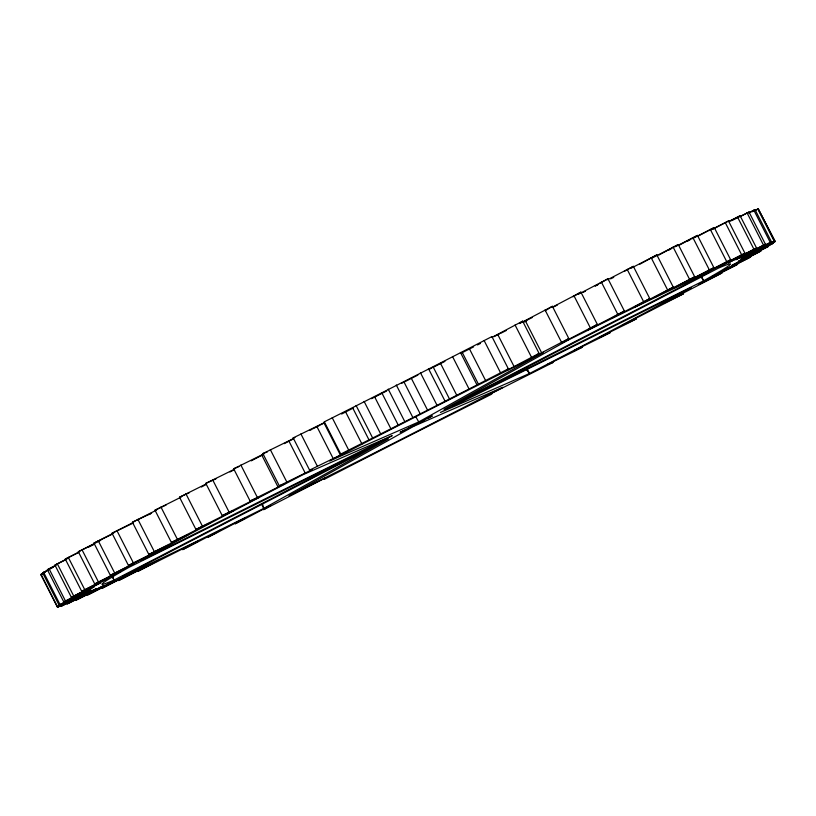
<?xml version="1.0" encoding="UTF-8"?>
<svg xmlns="http://www.w3.org/2000/svg" width="816" height="816" viewBox="0 0 816 816"><rect width="100%" height="100%" fill="white"/><g stroke="black" fill="none" stroke-linecap="round" stroke-linejoin="round"><path stroke-width="1.22" d="M293.791 438.396L262.874 453.584L279.296 485.816L312.191 469.598L309.601 470.118L293.179 437.896L323.962 422.821L324.34 421.821C380.399 393.659 436.234 365.242 491.915 336.58L508.337 368.812L507.124 370.219L539.07 353.389L522.648 321.157L491.711 337.487M309.601 470.118L340.384 455.053L340.762 454.053C396.821 425.891 452.656 397.474 508.337 368.812M40.994 574.311L57.732 607.165L89.597 590.713L57.222 606.839L40.8 574.607L45.482 572.006M57.222 606.839L90.474 589.376L59.078 605.115L42.656 572.883L53.458 567.161M758.584 209.457L775.2 241.393L741.948 258.856L773.344 243.117L772.436 243.78L739.449 260.651L738.296 261.416L768.621 246.299L732.054 265.292L761.053 250.91L758.727 252.277L723.262 270.443L750.71 256.907L747.701 258.621L712.001 276.828L737.674 264.262L734.012 266.302L698.363 284.407L722.058 272.901L717.754 275.257L664.387 302.858L683.563 293.75L622.445 325.217L636.48 318.791L630.064 322.177L598.893 337.63L610.184 332.632L603.361 336.212L573.872 350.747L582.318 347.208L575.137 350.962L547.577 364.446L553.126 362.416L492.038 393.179L491.66 394.179C435.601 422.341 379.766 450.758 324.085 479.42L325.298 478.003L263.609 509.694L270.708 505.288L242.097 520.384L235.1 523.852L245.065 518.007L214.649 533.95L208.039 537.214L220.799 529.972L188.833 546.638L182.651 549.658L198.115 541.079L137.72 571.424L158.171 560.378L123.114 578.401L118.534 580.574L141.229 568.426L101.745 588.458L126.511 575.311L90.8 593.507L87.485 595.027L114.128 580.982L78.52 599.046L75.868 600.209L104.173 585.378L68.952 603.177L66.994 603.983L96.727 588.489L62.179 605.86L60.935 606.308L91.861 590.264L57.732 607.165M59.078 605.115L94.126 586.816L63.801 601.933L47.379 569.701L56.743 564.743M519.517 323.35L522.648 321.157M539.07 353.389L534.898 356.306L568.813 338.538L552.391 306.306L519.608 323.513M63.801 601.933L100.368 582.94L71.369 597.322L54.947 565.09L68.289 558.134M545.292 310.712L552.391 306.306M568.813 338.538L561.714 342.934L597.332 324.38L580.9 292.148L551.82 307.469M71.369 597.322L109.16 577.789L81.712 591.325L65.29 559.093L79.56 551.687M572.924 296.82L580.9 292.148M597.332 324.38L587.357 330.225L624.383 311.018L607.961 278.786L578.238 294.341M81.712 591.325L120.421 571.404L94.748 583.97L78.326 551.738L100.766 540.263M597.322 284.825L595.201 286.028L598.108 284.6M599.454 283.621L607.961 278.786M624.383 311.018L611.623 318.26L649.771 298.574L633.349 266.342L607.563 279.725M524.494 321.922L526.718 320.688M94.748 583.97L134.059 563.825L110.364 575.331L93.942 543.099L113.801 532.96M418.741 421.933L543.395 352.39A352.757 6.773 -27 0 0 329.633 460.907L418.741 421.933L415.691 416.568M624.515 271.249L633.349 266.342M649.771 298.574L634.307 307.153L673.271 287.14L656.849 254.908L631.094 268.199M639.887 264.18L656.849 254.908M110.364 575.331L149.971 555.125L128.459 565.478L112.037 533.246L133.579 522.311M673.271 287.14L655.248 296.993L694.702 276.808L678.28 244.576L651.668 258.254M429.134 417.772L432.317 415.925L400.105 432.307L403.481 430.838M658.91 255.041L678.28 244.576M128.459 565.478L168.035 545.374L148.859 554.482L132.437 522.25L156.57 510.082M694.702 276.808L674.261 287.844L713.888 267.658L697.466 235.426L675.393 246.687M148.787 514.661L151.613 513.142L132.437 522.25M428.686 418.006L427.972 418.394M679.096 245.259L697.466 235.426M148.859 554.482L188.088 534.643L171.411 542.436L154.989 510.204L181.172 497.087M713.888 267.658L691.193 279.806L730.677 259.774L714.255 227.542L692.213 238.731M697.364 236.507L714.255 227.542M171.411 542.436L209.977 523.015L195.942 529.441L179.52 497.209L206.499 483.776M730.677 259.774L705.911 272.921L744.947 253.205L728.515 220.973L709.563 230.54M712.98 229.174L728.515 220.973M195.942 529.441L233.529 510.602L222.238 515.6L205.816 483.368L234.651 469.129M744.947 253.205L718.294 267.25L756.554 248.023L740.132 215.791L728.413 221.605M222.238 515.6L258.55 497.485L250.104 501.014L233.682 468.792L263.966 453.869M729.249 221.493L740.132 215.791M424.616 420.169L407.765 428.747M756.554 248.023L728.249 262.854L765.428 244.249L749.006 212.017L731.595 220.708M740.194 216.607L749.006 212.017M250.104 501.014L284.845 483.786L279.296 485.816M765.428 244.249L735.695 259.743L771.487 241.924L755.065 209.692L747.201 213.496M293.077 439.079L286.467 442.507A352.757 6.773 -27 0 0 284.284 443.639M668.824 250.094L671.017 248.962M749.547 212.558L755.065 209.692M771.487 241.924L740.561 257.968L774.69 241.067L742.978 257.621L775.2 241.393M309.825 430.42L312.079 429.257M687.694 241.067L689.959 239.904M756.075 209.977L758.268 208.835L775.006 241.689M88.567 547.138L94.197 544.292M752.087 211.772L758.268 208.835M40.8 574.607L44.135 572.924M42.656 572.883L48.256 570.068M532.318 317.495L526.973 320.158A352.757 6.773 -27 0 0 523.739 321.769M47.379 569.701L55.243 565.784M54.947 565.09L66.106 559.562M65.29 559.093L78.469 552.595M78.326 551.738L93.952 544.088M93.942 543.099L111.996 534.337M404.675 430.267L403.94 430.613M112.037 533.246L133.549 522.893M154.989 510.204L166.107 505.012M179.52 497.209L189.241 492.762M205.816 483.368L215.975 478.87M233.682 468.792L238.966 466.579M262.874 453.584L267.311 451.962M293.179 437.896L294.913 437.539M41.31 574.933L41.84 574.852M526.351 369.515L529.533 373.493A352.757 6.773 -27 0 0 691.091 287.803L440.416 412.457L529.533 373.493L526.697 367.934M700.985 276.583L703.657 280.796L452.972 405.45L718.376 268.138A352.757 6.773 -27 0 1 703.657 280.796L701.393 276.359M757.738 208.916L774.16 241.148M753.821 210.14L770.243 242.372M747.048 212.823L763.47 245.055M737.48 216.954L753.902 249.186M725.2 222.493L741.622 254.725M710.297 229.388L726.719 261.62M692.886 237.599L709.308 269.831M673.118 247.054L689.54 279.286M651.158 257.672L667.58 289.894M627.167 269.362L643.589 301.594M601.351 282.05L617.773 314.282M573.903 295.616L590.325 327.848M545.057 309.958L561.479 342.19M525.28 320.678L541.702 352.91M515.049 324.962L531.471 357.194M497.729 334.468L514.151 366.7M484.102 340.507L500.524 372.739M469.384 348.718L485.806 380.95M462.203 352.339L478.625 384.571M460.438 352.441L476.86 384.673M452.482 356.459L468.904 388.691M440.487 363.324L456.909 395.546M433.194 367.006L449.616 399.238M428.471 368.628L444.893 400.85M420.434 372.708L436.856 404.93M411.254 378.145L427.676 410.377M403.93 381.878L420.352 414.11M396.28 384.989L412.702 417.221M388.222 389.099L404.644 421.331M381.939 393.088L398.361 425.32M374.615 396.821L391.037 429.053M364.109 401.421L380.531 433.653M356.102 405.521L372.524 437.743M352.757 408.02L369.179 440.252M345.515 411.733L361.937 443.965M332.234 417.761L348.656 449.993M324.34 421.821L340.762 454.053M323.962 422.821L340.384 455.053M316.853 426.482L333.275 458.714M300.9 433.908L317.322 466.14M288.854 440.956L305.276 473.188M270.361 449.708L286.783 481.94M261.742 455.032L278.164 487.264M261.508 503.951L263.772 508.399A352.757 6.773 -27 0 1 123.022 576.167L388.426 438.855L263.772 508.399L262.364 503.523M240.863 465.038L257.285 497.27M212.639 479.788L229.061 512.02M185.936 493.823L202.358 526.055M160.946 507.042L177.368 539.274M137.873 519.333L154.306 551.565M116.923 530.604L133.345 562.826M98.246 540.743L114.668 572.975M112.353 576.759L114.046 580.094L379.45 442.782L128.765 567.436A352.757 6.773 -27 0 0 114.046 580.094L112.557 576.677M81.988 549.698L98.41 581.93M68.299 557.379L84.721 589.611M57.273 563.723L73.695 595.955M49.011 568.681L65.433 600.913M43.564 572.22L59.986 604.452M201.419 487.019A352.757 6.773 -27 0 1 205.826 484.684M229.959 471.974A352.757 6.773 -27 0 1 233.937 469.894M251.236 460.846A352.757 6.773 -27 0 1 262.762 454.828M313.211 428.675A352.757 6.773 -27 0 1 320.005 425.167M320.984 424.657A352.757 6.773 -27 0 1 323.911 423.147M341.629 414.038A352.757 6.773 -27 0 1 353.552 407.918M371.566 398.687A352.757 6.773 -27 0 1 386.641 390.986M401.747 383.285A352.757 6.773 -27 0 1 417.863 375.095M428.92 369.485A352.757 6.773 -27 0 1 431.929 367.955M432.929 367.445A352.757 6.773 -27 0 1 444.924 361.376M461.805 352.849A352.757 6.773 -27 0 1 473.606 346.902M477.513 344.933A352.757 6.773 -27 0 1 480.44 343.465M493.996 336.661A352.757 6.773 -27 0 1 499.586 333.856M500.698 333.295A352.757 6.773 -27 0 1 506.246 330.521M553.258 307.091A352.757 6.773 -27 0 1 557.338 305.072M583.195 292.301A352.757 6.773 -27 0 1 585.48 291.179M610.623 278.868A352.757 6.773 -27 0 1 613.744 277.348M413.681 426.299L289.027 495.842A352.757 6.773 -27 0 0 502.789 387.325L413.681 426.299M568.65 339.833L443.996 409.377L709.4 272.054A352.757 6.773 -27 0 0 568.65 339.833M392.006 435.775L141.331 560.429A352.757 6.773 -27 0 1 302.889 474.739L392.006 435.775"/></g></svg>
